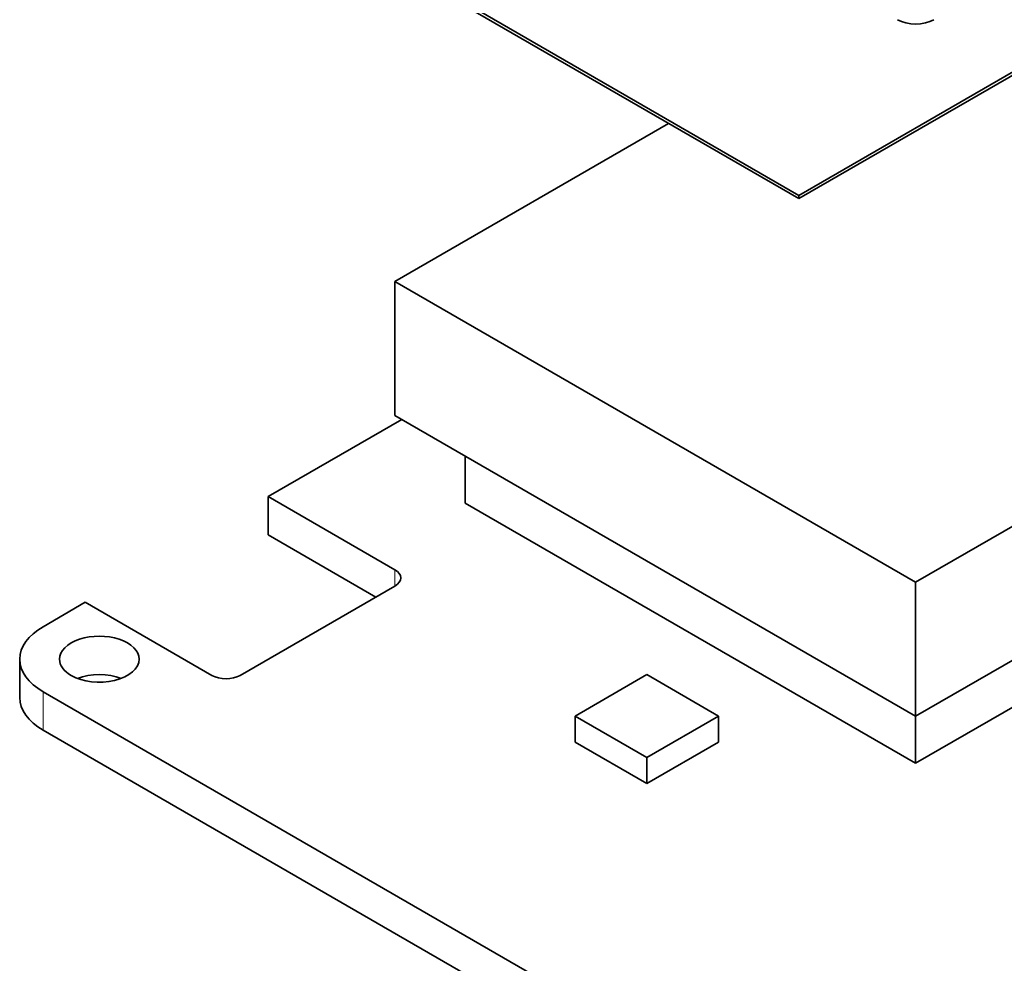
# Model space of a CAD drawing. Extents: x 487 to 800, y 314 to 605.
# Drawn here: x 708.77 to 733.52, y 539.81 to 563.53 of the extents above; entities that cross this region are included whole.
import ezdxf

# ---------------------------------------------------------------- set-up
doc = ezdxf.new("R2010")
doc.units = 0

msp = doc.modelspace()

# ---------------------------------------------------------------- linework, layer by layer
at = {"color": 7, "lineweight": 35}
for p, q in [((728.337, 559.12), (748.772, 570.919)), ((728.337, 559.039), (748.772, 570.837)), ((728.337, 559.12), (710.836, 569.224)), ((728.337, 559.039), (710.836, 569.143)), ((729.857, 534.816), (709.351, 546.655)), ((729.857, 533.852), (709.351, 545.692))]:
    msp.add_line(p, q, dxfattribs=at)
at = {"color": 7, "lineweight": 35, "ltscale": 0.19844}
msp.add_line((718.19, 556.959), (725.064, 560.928), dxfattribs=at)
at = {"color": 7, "lineweight": 35, "ltscale": 0.002042}
msp.add_line((728.337, 559.039), (728.337, 559.12), dxfattribs=at)
at = {"color": 7, "lineweight": 35, "ltscale": 0.37763}
for p, q in [((718.19, 556.959), (731.271, 549.407)), ((744.353, 556.959), (731.271, 549.407)), ((718.19, 553.595), (731.271, 546.043)), ((744.353, 553.595), (731.271, 546.043))]:
    msp.add_line(p, q, dxfattribs=at)
at = {"color": 7, "lineweight": 35, "ltscale": 0.084099}
for p, q in [((718.19, 553.595), (718.19, 556.959)), ((731.271, 546.043), (731.271, 549.407))]:
    msp.add_line(p, q, dxfattribs=at)
at = {"color": 7, "lineweight": 35, "ltscale": 0.096958}
msp.add_line((715.008, 551.554), (718.366, 553.493), dxfattribs=at)
at = {"color": 7, "lineweight": 35, "ltscale": 0.029597}
for p, q in [((719.957, 551.391), (719.957, 552.575)), ((731.271, 544.859), (731.271, 546.043))]:
    msp.add_line(p, q, dxfattribs=at)
at = {"color": 7, "lineweight": 35, "ltscale": 0.091855}
for p, q in [((718.19, 549.717), (715.008, 551.554)), ((710.412, 548.901), (713.594, 547.063))]:
    msp.add_line(p, q, dxfattribs=at)
at = {"color": 7, "lineweight": 35, "ltscale": 0.024086}
msp.add_line((715.008, 551.554), (715.008, 550.591), dxfattribs=at)
at = {"color": 7, "lineweight": 35, "ltscale": 0.326599}
for p in [(719.957, 551.391), (742.585, 551.391)]:
    msp.add_line(p, (731.271, 544.859), dxfattribs=at)
at = {"color": 7, "lineweight": 35, "ltscale": 0.077975}
msp.add_line((715.008, 550.591), (717.709, 549.031), dxfattribs=at)
at = {"color": 7, "lineweight": 13, "ltscale": 0.010207}
msp.add_line((718.19, 549.717), (718.19, 549.309), dxfattribs=at)
at = {"color": 7, "lineweight": 35, "ltscale": 0.112268}
msp.add_line((718.19, 549.309), (714.301, 547.063), dxfattribs=at)
at = {"color": 7, "lineweight": 35, "ltscale": 0.030619}
msp.add_line((709.351, 548.288), (710.412, 548.901), dxfattribs=at)
at = {"color": 7, "lineweight": 35, "ltscale": 0.024088}
msp.add_line((708.765, 546.508), (708.765, 547.472), dxfattribs=at)
at = {"color": 7, "lineweight": 35, "ltscale": 0.052051}
for p, q in [((722.715, 546.043), (724.518, 547.084)), ((726.321, 546.043), (724.518, 547.084)), ((722.715, 546.043), (724.518, 545.002)), ((726.321, 546.043), (724.518, 545.002)), ((722.715, 545.39), (724.518, 544.349)), ((726.321, 545.39), (724.518, 544.349))]:
    msp.add_line(p, q, dxfattribs=at)
at = {"color": 7, "lineweight": 13, "ltscale": 0.024086}
msp.add_line((709.351, 545.692), (709.351, 546.655), dxfattribs=at)
at = {"color": 7, "lineweight": 35, "ltscale": 0.01633}
for p, q in [((722.715, 545.39), (722.715, 546.043)), ((726.321, 545.39), (726.321, 546.043)), ((724.518, 544.349), (724.518, 545.002))]:
    msp.add_line(p, q, dxfattribs=at)
at = {"color": 7, "lineweight": 35}
for centre, major_axis, start_param, end_param in [((731.271, 563.795), (0.647, 0), 3.926991, 5.497787), ((717.836, 549.513), (0.5, 0), 0, 0.785398), ((717.836, 549.513), (0.5, 0), 5.497787, 6.283185), ((710.765, 547.472), (2, 0), 2.356194, 3.141593), ((710.765, 547.472), (1, 0), 0, 3.141593), ((710.765, 547.472), (2, 0), 3.141593, 3.926991), ((710.765, 547.472), (1, 0), 3.141593, 3.926991), ((710.765, 547.472), (1, 0), 3.926991, 6.283185), ((710.765, 546.508), (1, 0), 0.986872, 2.154722), ((713.947, 547.268), (0.5, 0), 3.926991, 5.497787), ((710.765, 546.508), (2, 0), 3.141593, 3.926991)]:
    msp.add_ellipse(centre, major_axis=major_axis, ratio=0.57735, start_param=start_param, end_param=end_param, dxfattribs=at)

doc.saveas('drawing.dxf')
